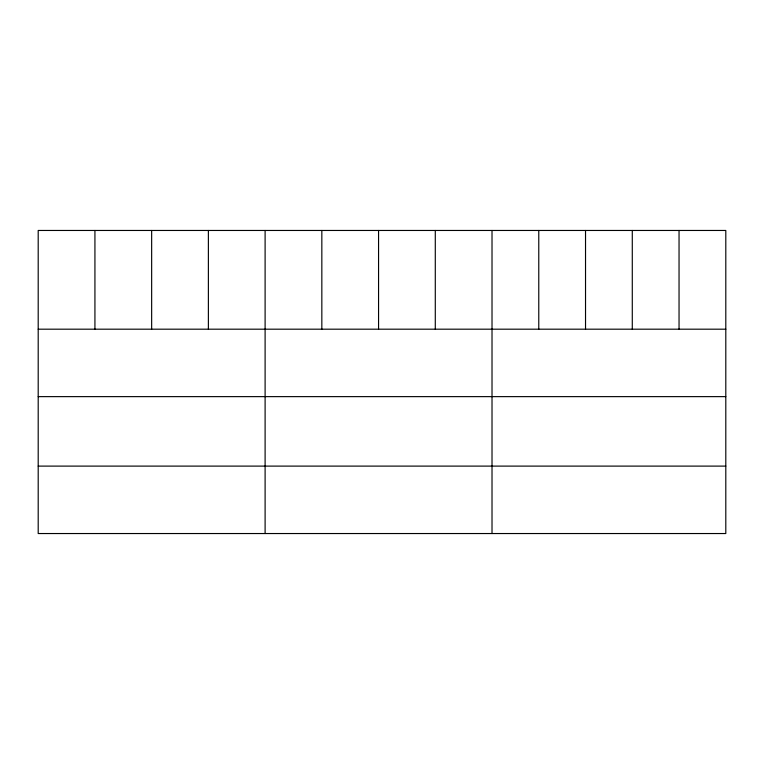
<?xml version="1.0" encoding="UTF-8"?>
<svg xmlns="http://www.w3.org/2000/svg" width="764" height="764" viewBox="0 0 764 764"><rect width="100%" height="100%" fill="white"/><g stroke="black" fill="none" stroke-linecap="round" stroke-linejoin="round"><path stroke-width="1.15" d="M725.8 329.188L725.8 533.539L38.2 533.539L38.2 230.461L725.8 230.461L725.8 329.188L38.2 329.188M38.2 396.631L725.8 396.631M38.2 466.107L725.8 466.107M679.043 230.461L679.043 329.188M632.286 230.461L632.286 329.188M585.53 230.461L585.53 329.188M538.773 230.461L538.773 329.188M492.016 230.461L492.016 533.539M435.289 230.461L435.289 329.188M378.562 230.461L378.562 329.188M321.835 230.461L321.835 329.188M265.108 230.461L265.108 533.539M208.381 230.461L208.381 329.188M151.654 230.461L151.654 329.188M94.927 230.461L94.927 329.188"/></g></svg>
